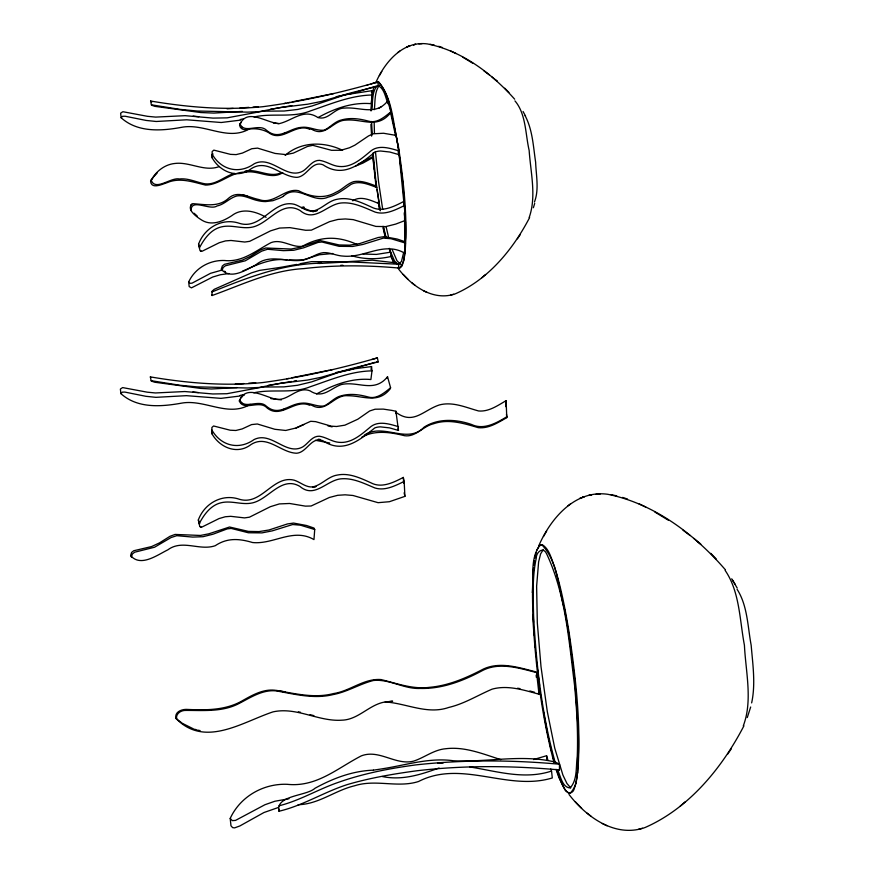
<?xml version="1.0" encoding="UTF-8"?>
<svg xmlns="http://www.w3.org/2000/svg" width="874" height="874" viewBox="0 0 874 874"><rect width="100%" height="100%" fill="white"/><g stroke="black" fill="none" stroke-linecap="round" stroke-linejoin="round"><path stroke-width="1.31" d="M403.701 252.335L401.472 261.402L398.61 264.265L398.642 268.034C367.124 265.183 335.212 264.909 303.748 268.613C271.213 270.361 242.065 284.738 212.087 295.521L211.934 291.326L214.239 289.316L251.548 272.841L259.523 270.394L274.906 268.198A33.791 3.103 -9.5 0 0 282.892 266.952L296.657 264.418M278.992 805.806C299.88 800.606 318.486 789.08 338.806 782.197C363.682 773.414 389.913 768.366 416.013 764.881C463.668 759.637 511.705 759.899 559.469 764.215L559.458 769.918C512.066 765.624 464.094 765.209 416.789 770.781C393.529 773.905 370.205 777.882 347.666 784.47C324.21 791.899 303.016 805.62 278.992 811.236C275.179 795.154 306.643 796.127 314.979 788.272C333.147 778.319 352.462 770.912 373.417 770.158M395.922 413.544L395.922 411.272L392.175 410.452L383.293 409.108L375.088 409.218L369.669 410.966L357.805 419.225L344.902 425.168L336.566 426.49L331.257 426.162L315.634 421.639L310.718 421.29L295.445 428.129L285.689 430.467L274.84 429.287L257.338 423.988L251.559 424.589L242.185 428.926L235.882 430.478L230.212 430.216L213.573 425.977L211.89 427.484L211.967 433.799C219.691 447.564 237.302 455.201 251.046 444.516C267.236 434.159 281.035 453.016 296.767 453.224C307.08 452.317 311.373 436.213 322.79 440.66C342.728 454.152 359.236 440.485 374.771 427.932A16.071 15.229 -11.3 0 1 380.365 426.862L389.531 427.878L398.478 430.434L395.922 411.272M532.681 587.579L532.703 599.586M404.05 204.341L398.752 150.82L396.162 135.415L383.533 133.252L373.264 133.798L368.522 135.94L354.844 145.182L349.447 147.772L340.904 150.262L331.497 150.306L312.805 145.324L307.495 146.461L293.336 153.114L285.94 154.611L275.081 153.431L257.579 148.121L251.799 148.722L242.426 153.07L236.133 154.611L230.452 154.359L213.813 150.12L212.142 151.617L212.218 157.932C219.931 171.708 237.553 179.345 251.297 168.66C267.488 158.292 281.286 177.16 297.018 177.356C307.331 176.461 311.625 160.357 323.041 164.804C342.979 178.296 359.487 164.629 375.022 152.065M532.211 592.703C533.796 577.211 529.852 557.721 540.219 544.95L541.88 544.841C557.983 561.567 558.399 588.344 564.637 609.768M371.035 110.965L371.942 96.424L373.755 86.897M371.374 110.19L371.581 104.902M404.706 240.361L404.564 214.075M374.356 109.665C375.23 101.581 374.345 92.196 379.305 85.291M151.475 104.836L180.11 109.381L197.273 111.02L247.539 112.134L259.316 111.61L280.871 107.469L307.724 104.203L321.348 101.46L350.911 92.884L378.464 86.023L377.634 82.036C339.942 92.808 301.923 101.537 263.052 106.672C225.536 110.506 187.659 107.284 150.601 101.023L151.453 105.153L154.906 106.355L200.616 112.528L213.89 113.085L242.393 111.402M151.224 380.693L179.858 385.248L197.032 386.876L247.287 387.99L259.075 387.477L280.62 383.325L307.484 380.07L321.097 377.317L350.671 368.741L378.213 361.891L377.393 357.892C339.702 368.719 301.661 377.317 262.801 382.539C225.295 386.374 187.418 383.162 150.361 376.891L151.202 381.02L154.665 382.222L200.365 388.384L211.322 388.996L237.062 387.586M314.716 529.513L313.963 539.586C293.205 527.525 273.791 544.655 252.586 542.536C239.356 538.602 227.338 537.576 215.244 545.704C199.665 551.166 182.393 539.029 167.863 549.822C157.375 554.924 140.648 567.521 130.587 555.558L131.581 552.444L133.711 550.751L151.519 546.589L159.429 542.918L169.949 536.319L175.084 534.429L200.408 535.456L208.842 533.806L229.534 527.011L248.413 531.392L259.021 531.589L268.984 529.994L287.404 523.952L293.533 523.067L306.523 525.493L313.952 528.027L314.716 529.513L300.405 525.176L292.659 524.531L272.262 530.868L261.927 532.889L248.391 532.769L231.195 528.431L227.284 528.879L213.037 534.211L203.041 536.702L192.706 537.084L176.777 535.686L171.031 537.565L154.556 547.233L134.683 552.204L132.389 553.974L131.373 557.099M405.438 243.081L404.695 253.154C383.937 241.093 364.524 258.223 343.307 256.104C336.523 255.863 330.241 252.291 323.435 252.619C316.312 253.547 310.532 258.496 303.551 259.96C287.601 263.172 270.099 252.936 255.798 264.877C246.173 269.891 230.255 280.401 221.319 269.126L222.313 266.013L224.443 264.319L242.24 260.157L250.15 256.486L260.671 249.888L265.805 247.998L291.14 249.035L299.563 247.375L320.266 240.59L339.145 244.96L349.753 245.157L359.706 243.562L378.125 237.52L384.265 236.636L397.244 239.061L404.673 241.595L405.438 243.081L391.126 238.744L383.391 238.099L362.994 244.436L352.648 246.457L339.112 246.337L321.916 242L318.005 242.448L303.759 247.779L293.762 250.27L283.438 250.652L267.51 249.254L261.752 251.133L245.277 260.802L225.405 265.772L223.121 267.542L222.094 270.667M150.601 101.023L151.803 102.018M150.361 376.891L150.699 377.502M371.898 108.78C372.816 101.275 371.996 92.48 376.738 86.122M533.14 574.251L533.621 567.816M405.023 253.056C407.819 217.659 403.679 182.087 398.522 147.072C393.049 125.605 393.366 99.286 378.573 81.774L376.148 82.648M577.67 773.25C581.418 726.021 575.89 678.563 569.007 631.858C565.336 609.812 561.217 587.732 554.4 566.407C551.308 558.956 549.604 549.385 542.393 544.742L539.16 545.9L536.8 550.292M533.861 565.303L534.462 560.66M371.013 369.473L371.537 366.567L354.21 368.817L338.336 372.51L311.581 381.905L297.499 385.292L283.908 386.876L262.703 387.04L226.901 393.715L212.775 393.966L184.873 391.53L155.408 392.961L147.193 392.164L122.633 387.586L120.383 389.028L120.885 393.606C137.415 408.628 161.035 406.792 181.377 403.176C204.582 398.817 228.212 417.761 250.183 404.356M248.872 129.21C227.185 141.359 204.33 122.873 181.617 127.32C161.329 131.056 137.633 132.695 121.125 117.75L120.623 113.161L122.884 111.719L147.433 116.308L155.659 117.094L185.113 115.674L213.027 118.11L227.142 117.848L262.943 111.173L284.148 111.02L297.75 109.436L311.832 106.038L345.197 94.774L371.778 90.71L372.237 94.993L371.144 103.667C352.222 102.083 334.283 108.562 318.016 117.597C303.759 107.994 292.473 120.645 279.276 123.616C266.439 123.201 246.839 106.999 239.574 125.124C240 128.795 243.879 130.455 247.178 129.472C254.421 127.954 262.047 128.959 268.537 132.564C282.116 142.888 294.724 123.07 309.407 129.133M371.537 366.567L371.996 370.86L370.893 379.524C351.468 377.776 333.289 384.953 316.552 393.956M534.822 558.388L535.249 555.962M371.439 92.513L371.778 90.71M535.522 554.837L536.079 552.565M403.897 260.19L402.138 265.641M576.174 782.754L573.825 790.041M121.125 117.75L122.535 116.308L125.135 116.231L146.144 120.437L156.184 121.486L186.697 119.793L221.231 122.502L240.525 120.12M120.885 393.606L122.284 392.164L124.884 392.087L145.903 396.304L155.943 397.342L186.446 395.66L220.98 398.358L240.274 395.977M212 430.674L211.967 433.799M751.651 702.914C755.748 683.992 752.754 664.327 751.17 645.263C747.674 626.636 747.587 605.584 737.088 589.284M533.38 207.739L534.702 203.413M750.679 707.011L747.27 717.565M212.054 294.56L212.087 295.521M318.06 117.52C328.362 120.831 334.469 107.677 344.662 108.081C360.339 106.748 375.492 116.133 387.794 100.914L390.842 111.916L390.361 113.117C376.858 129.45 362.502 118.503 345.525 120.153C333.256 120.383 325.838 136.912 312.914 129.865M309.167 405.001C294.014 399.123 280.827 419.454 266.865 407.754C259.316 399.56 243.704 411.599 239.323 400.98C245.594 384.079 264.735 397.014 276.217 399.298C288.573 401.068 297.291 385.882 310.03 390.831C322.703 399.254 330.154 388.504 341.384 384.527C358.187 380.802 374.061 393.355 387.553 376.781L390.591 387.783L390.121 388.974C377.841 404.105 363.595 395.736 347.896 395.736C334.239 394.283 326.461 413.031 312.673 405.733M396.315 412.583C413.675 425.135 423.366 410.135 439.404 404.935C452.874 401.406 465.886 407.513 478.602 410.966C488.784 411.916 497.787 405.481 506.133 400.631L505.937 406.716M373.274 152.579L373.1 157.44L362.928 163.088L355.347 166.202M361.891 437.098C375.175 429.822 390.558 432.237 404.52 435.711C415.773 437.371 423.114 426.053 433.493 423.792C448.34 418.559 463.832 423.398 478.198 427.648C488.642 428.861 498.06 422.557 506.767 417.663L506.133 400.631M387.018 378.103L387.553 376.781M282.75 172.659C271.53 180.252 258.595 170.222 246.424 172.069C231.304 171.391 220.248 184.971 205.532 185.08C192.903 182.054 179.629 177.127 166.825 182.775C162.444 184.075 151.366 189.734 150.579 181.279C155.179 172.047 164.279 164.52 174.778 163.482C189.8 161.537 204.44 172.167 219.254 166.573M283.296 196.311C297.28 182.939 312.466 204.199 328.111 197.142C336.796 194.968 343.853 189.363 351.042 184.37C359.323 180.208 368.741 184.611 376.716 187.44L375.962 185.987C368.904 183.354 361.333 180.23 353.675 181.65C346.978 183.737 342.324 189.625 335.867 192.324C324.199 199.294 309.986 196.879 298.569 190.707C284.64 187.779 273.748 205.139 258.835 199.523C249.003 197.6 237.804 190.029 228.693 198.136C218.62 207.662 204.942 204.396 192.717 203.675C185.102 209.072 197.404 217.495 202.265 220.401C211.934 226.126 223.362 221.198 231.828 215.638C242.229 207.542 255.721 211.388 266.122 217.309M529.622 217.539C513.3 248.959 488.621 279.221 455.583 293.708C433.373 301.748 411.479 285.874 398.533 268.974M743.916 725.857C722.132 767.776 689.215 808.155 645.143 827.492C615.514 838.199 586.29 817.037 569.029 794.488M239.574 125.124L241.29 122.065M239.323 400.98L240.033 399.516M375.798 82.702C384.56 62.371 402.892 40.455 427.539 43.951C461.854 50.779 491.789 73.46 514.655 99.199M538.69 545.977C550.38 518.85 574.83 489.615 607.714 494.28C654.222 503.642 694.906 534.484 725.431 569.848M404.214 212.863L405.143 220.499L395.714 224.094L385.696 226.617L375.875 226.421L353.216 219.625L345.361 218.959L337.91 219.45L329.607 221.635L311.373 230.146L305.66 230.277L289.862 227.622L279.582 228.059L270.579 230.845L249.68 241.333L244.786 242.032L231.009 240.47L225.536 240.896L219.287 242.71L201.97 251.308L200.026 250.554L199.392 247.921C204.123 238.908 210.809 229.403 221.297 226.912C231.741 224.345 242.349 229.447 252.794 227.022C269.148 223.22 281.756 199.753 300.121 210.536C314.738 223.023 326.625 204.647 340.904 203.008C353.074 201.774 364.283 207.597 375.186 212.109C385.292 215.288 395.518 209.847 404.422 205.565L403.57 201.566C394.043 206.483 381.982 212.666 371.395 207.062C360.962 202.331 349.436 196.792 337.681 199.174C328.242 200.561 321.96 209.301 312.805 211.071C305.998 211.628 300.7 206.33 294.527 204.363C273.409 198.879 261.818 229.971 239.771 223.449C222.553 217.418 204.68 227.491 198.584 244.119L199.49 247.178M404.17 481.421L404.902 496.366L389.411 501.709L378.081 502.681L352.976 495.482L345.121 494.815L337.67 495.307L329.356 497.492L311.133 506.002L305.408 506.133L289.611 503.479L279.33 503.927L270.339 506.702L249.44 517.189L244.534 517.9L230.758 516.326L225.284 516.753L219.046 518.577L201.73 527.164L199.785 526.41L199.152 523.777C203.871 514.775 210.568 505.27 221.056 502.769C231.501 500.201 242.109 505.314 252.553 502.878C268.908 499.087 281.515 475.609 299.88 486.403C314.487 498.879 326.373 480.503 340.663 478.865C352.823 477.63 364.032 483.453 374.946 487.976C385.052 491.144 395.267 485.704 404.17 481.421L403.318 477.423C393.792 482.339 381.73 488.522 371.144 482.918C360.711 478.187 349.185 472.648 337.43 475.041C328.001 476.417 321.708 485.157 312.564 486.938C305.758 487.495 300.459 482.186 294.276 480.219C273.158 474.735 261.566 505.827 239.531 499.316C222.302 493.286 204.44 503.358 198.332 519.975L199.764 523.329M229.043 273.54L220.39 274.742L212.644 277.047L191.45 287.874L189.177 286.574L188.697 281.92C195 268.198 209.542 259.884 224.542 260.507C242.579 262.517 256.29 250.303 271.071 242.622C281.778 238.547 291.654 247.735 302.328 246.304C320.419 236.264 337.473 235.641 356.789 244.37M278.282 807.521L263.981 812.514L239.826 825.974L234.593 827.875L232.648 827.634L230.976 825.81L230.212 818.403C240.241 796.575 263.38 783.333 287.262 784.317C316.628 787.398 337.288 768.213 361.323 755.868C379.207 748.952 395.78 765.733 413.61 761.123C424.535 757.583 433.93 749.706 445.696 748.734C464.75 746.363 483.038 754 500.846 759.637M381.774 71.482L379.382 75.623M546.665 531.01L543.475 536.538M150.579 181.279L153.201 177.498M517.375 238.831L520.259 234.614M727.572 754.262L731.418 748.647M279.319 809.258L278.992 811.236M401.854 266.188L400.336 267.805L398.773 268.023M573.453 790.762C567.324 798.465 561.774 783.847 560.037 779.433M153.758 176.756L157.156 173.019M241.049 397.921L242.797 396.02M534.462 202.003C539.269 189.527 536.068 175.281 535.631 162.193C533.271 146.592 532.637 129.778 525.066 115.652M190.761 205.019L191.635 204.155M543.366 549.429L540.602 553.93L538.613 561.927L536.625 586.214L537.313 622.867L541.006 666.687L547.31 711.644L554.739 748.122L562.911 775.063L566.964 783.519L570.733 787.9M529.163 217.55C536.669 196.421 530.594 172.364 529.152 150.437C525.372 134.225 526.072 113.839 514.961 100.892M743.293 725.879C752.875 700.664 745.675 671.582 744.419 645.22C739.655 620.365 739.808 591.698 725.136 570.405M212.972 153.89L212.109 155.277L212.218 157.932M481.902 277.692L485.573 274.491M680.256 806.112L685.14 801.851M390.842 111.916C384.56 116.887 376.923 123.737 368.282 121.093C359.782 118.744 350.605 117.466 341.963 119.825C334.971 121.224 330.525 127.243 324.352 130.106C316.77 131.166 309.571 126.413 301.869 127.32C288.715 128.085 279.243 141.249 266.395 130.171C258.999 122.972 244.075 134.367 240.077 123.868M390.591 387.783C384.32 392.754 376.672 399.604 368.03 396.949C359.542 394.6 350.365 393.322 341.723 395.682C334.731 397.08 330.274 403.1 324.112 405.973C316.519 407.033 309.32 402.269 301.628 403.187C288.464 403.952 278.992 417.106 266.155 406.028C258.748 398.828 243.824 410.234 239.826 399.724M399.68 51.129L397.779 52.538M570.558 503.85L568.024 505.729M352.703 200.812C360.831 195.273 371.166 200.539 379.141 203.675L377 189.516M376.006 82.538L378.191 81.85C390.252 94.381 390.569 114.461 395.245 130.521M379.119 108.125L381.577 106.562M243.715 395.343L244.458 394.884M373.569 156.249L357.837 164.378M507.237 416.472C496.858 422.841 483.835 430.379 471.578 424.491C456.261 419.181 438.278 418.056 424.108 427.168C407.164 444.735 383.577 422.513 364.447 435.023M375.296 82.593L377.634 82.036M296.133 428.063L303.704 424.622M285.164 155.31C301.344 141.326 323.915 141.391 342.575 150.284M280.947 172.823C269.421 178.023 257.306 168.584 245.266 170.998M282.739 134.061L285.82 132.63M282.488 409.917L285.569 408.486M234.243 173.391C224.432 176.351 216.009 184.96 205.215 183.846C196.552 182.404 188.358 177.946 179.345 178.984C170.856 177.072 154.982 191.788 151.126 179.935M242.491 271.191C256.541 264.931 271.082 257.841 286.989 259.906M371.046 83.991L374.236 82.943M371.854 359.498L377.393 357.892M366.829 85.346L367.987 84.975M376.06 86.176L351.545 93.529L336.206 96.697M374.706 362.382L351.293 369.385L335.966 372.553M547.845 759.899L546.589 755.737L533.566 759.55M303.059 259.862L319.578 254.738L332.819 253.515M439.076 767.984C420.776 774.626 402.073 780.679 382.309 776.527M450.776 294.986L453.595 294.309M638.719 829.186L642.488 828.279M376.333 361.727L378.213 361.891M254.017 116.974C272.677 112.757 292.429 118.263 310.707 110.812C330.809 103.995 350.627 95.419 372.237 94.993M253.777 392.83C272.437 388.613 292.189 394.119 310.467 386.669C330.558 379.862 350.376 371.275 371.996 370.86M212.098 291.905C247.124 277.714 283.067 263.653 321.545 263.183L317.677 263.456M283.984 103.624L286.006 103.176M300.372 263.642L311.483 261.632L345.864 261.763L372.4 260.179L396.042 262.877L398.653 264.243L396.993 263.73L394.392 260.66L389.607 249.603M288.005 102.761L290.015 102.334M286.759 378.835L288.759 378.409M351.73 255.732C364.545 259.633 378.081 259.436 391.06 256.497L390.591 252.182L376.355 254.421L363.18 254.05M298.143 804.714C318.649 804.277 335.146 790.358 354.538 785.792C375.449 778.952 397.768 788.184 418.504 781.52C461.756 759.222 507.728 791.582 552.292 777.947L551.538 771.065C524.258 780.034 496.88 771.272 469.862 766.946M292.211 101.876L330.558 94.163M291.84 105.634L270.339 109.305M291.971 377.732L329.028 370.27M291.599 381.501L268.318 385.314M331.639 93.944L333.802 93.529M330.317 370.019L332.481 369.593M294.014 381.031L296.428 380.561M222.346 269.979L210.514 273.322L192.051 283.165L190.008 283.318L188.697 281.92M318.988 263.478L349.032 261.861L398.653 264.243M385.194 701.964C369.341 704.389 358.449 719.805 341.8 720.187C318.409 721.782 296.494 706.629 272.994 711.884C242.262 722.077 204.724 748.21 175.86 718.341C174.494 711.414 182.491 708.869 187.965 709.459C206.701 710.3 226.421 710.267 243.07 700.336C253.307 694.557 264.56 688.297 276.785 690.493C295.467 693.683 314.695 698.544 333.573 693.552C350.015 691.126 363.977 678.224 381.009 679.557C397.025 683.468 413.009 689.575 429.844 687.303C448.919 685.577 466.727 677.743 483.519 668.981C500.212 661.345 519.08 667.605 535.828 671.844L536.57 672.598L538.996 694.218C523.963 690.121 507.718 684.79 492.128 689.149C477.717 695.278 464.225 703.832 448.788 707.437C427.288 714.976 406.355 703.22 385.194 701.964L392.677 701.21L387.706 701.811M302.196 260.004L289.207 260.015M301.628 207.564L304.185 207.247L301.628 207.509L313.329 211.858M288.988 798.76L274.895 801.24L264.942 804.725L235.554 820.391L232.309 820.631L230.212 818.403M439.709 763.068L443.544 762.62L437.721 763.046M314.29 210.94L317.164 210.623L312.805 211.071M314.05 486.807L315.962 486.589M312.564 486.938L315.831 486.599M227.043 108.824L233.161 108.398M258.387 106.704L253.056 107.076M248.664 383.227L255.721 382.736M239.968 107.961L248.915 107.36M243.704 383.555L235.314 384.112M418.843 43.864L422 43.7M596.112 494.149L600.329 493.941M340.729 265.325L342.925 265.281M559.469 764.215L555.547 762.161C521.8 753.891 487.572 762.532 453.453 760.762C430.303 757.496 408.005 764.499 385.434 768.29A50.801 4.665 -9.5 0 1 373.438 770.147M398.315 268.001L399.352 268.023C406.792 260.638 404.301 247.713 405.58 238.001A97.134 13.995 83.4 0 0 405.503 222.269M315.514 440.299L329.771 443.02M270.896 398.62L281.352 399.866M318.202 439.229L320.157 439.404M198.737 116.712L193.11 116.1M198.496 392.579L192.859 391.956M273.365 122.961L278.861 123.627M276.785 690.493L285.295 691.858M517.594 688.209L519.943 688.603M197.764 730.161L200.113 730.598M430.019 44.29L434.28 45.109M611.024 494.728L616.716 495.82M378.06 85.619C384.626 88.7 385.434 97.833 388.089 103.831M298.362 711.807L300.514 712.299M327.958 425.889L332.131 426.883M310.062 714.648L313.886 715.642M398.074 267.881L398.642 268.034M558.595 769.688L559.458 769.918M529.819 690.963L534.527 692.252M536.57 672.598C519.025 668.086 498.792 661.574 481.672 670.981C462.838 681.043 442.026 689.007 420.35 688.439C404.116 689.28 389.498 678.792 373.406 680.496C359.596 684.003 347.273 691.957 333.147 694.579C315.372 699.014 297.269 694.808 279.713 691.531C264.92 688.024 251.865 696.851 239.432 703.297C222.979 712.135 204.079 710.376 186.14 710.42C181.18 710.07 175.412 713.566 176.679 719.182M242.786 194.826L247.32 196.158M194.541 729.211L196.694 729.845M398.446 152.6L398.719 154.567L389.771 152.021L380.605 151.016A16.071 15.229 -11.3 0 0 375.022 152.054M200.441 251.024L201.391 251.308M200.19 526.88L201.14 527.164M398.752 150.82C390.077 148.285 379.338 144.669 371.286 150.634C362.131 158.118 352.08 167.71 339.331 166.475C332.284 165.973 326.417 161.275 319.491 160.357C312.302 160.15 308.544 167.579 303.103 170.987C286.366 180.35 271.694 155.048 254.334 163.7C239.29 174.494 221.297 170.179 212.163 154.239M398.5 426.676C389.837 424.141 379.087 420.536 371.035 426.49C361.88 433.974 351.84 443.566 339.079 442.342C332.033 441.829 326.166 437.142 319.239 436.213C312.051 436.006 308.303 443.435 302.852 446.843C286.115 456.217 271.453 430.915 254.083 439.556C239.039 450.35 221.056 446.035 211.923 430.095M377.852 85.772L378.464 86.023M442.386 47.535L438.715 46.3M627.521 499.054L622.627 497.415M193.471 728.894L182.36 723.344L175.86 718.341M400.674 264.407L396.993 260.758L392.229 249.691M224.476 271.235L225.437 271.65M423.464 290.736L427.015 292.451M602.284 823.516L607.026 825.799M450.886 51.02L456.064 53.554M638.872 503.708L645.766 507.084M462.881 57.258L473.031 63.431M654.866 512.033L668.413 520.259M489.331 74.902L483.956 70.87M690.154 535.565L682.987 530.19M415.117 285.372L412.102 282.947M591.152 816.371L587.12 813.137M492.062 77.021L497.295 81.358L495.241 79.654M693.803 538.395L700.773 544.174L698.042 541.902M221.319 269.126L221.92 269.651M130.587 555.558L131.198 556.082M241.53 126.97L242.382 127.713M241.279 402.827L242.131 403.57M194.039 213.212L197.185 215.987M407.983 279.265L403.22 274.392M581.636 808.221L575.278 801.709M508.908 92.469L504.779 88.219M716.276 559.01L710.77 553.34M538.144 693.333L538.996 694.218M731.713 578.806L737.186 588.016M732.543 580.15L735.154 584.378M523.056 111.49L525.536 116.024M379.141 203.675L378.289 202.025L378.813 205.335M393.934 262.397L392.197 258.628M393.737 262.713L390.82 256.016M558.726 777.204L565.478 790.631L568.734 793.188L570.121 793.21C580.041 783.366 576.72 766.116 578.413 753.169A129.592 18.671 83.4 0 0 578.315 732.172L574.917 681.119L568.865 633.956M558.453 775.271L559.644 778.395M390.591 252.182L389.269 248.347M550.806 769L551.538 771.065M557.492 769.699C560.595 775.599 561.982 787.463 570.121 787.955C577.67 779.706 575.78 766.651 577.266 756.305C578.151 732.652 576.72 708.967 574.579 685.413C568.876 641.123 565.828 594.604 546.578 553.712C543.278 546.305 536.123 552.04 536.265 558.115C532.168 576.982 533.151 596.516 533.588 615.689C536.232 665.19 541.913 714.91 555.263 762.773M556.836 770.409L558.049 774.058M553.111 757.572L554.345 762.161M553.898 762.128C541.498 715.096 535.664 666.523 532.867 618.038M386.089 237.564L383.555 226.945M388.384 236.406L386.144 226.901M390.536 112.506L395.693 136.268M385.347 237.684L383.129 228.158M549.779 743.872L551.505 751.279M384.374 232.145L385.401 236.592M548.654 738.792L549.222 741.338M383.063 226.279L384.112 231.042M404.127 492.816L404.902 496.366M198.584 244.119L199.392 247.921M198.332 519.975L199.152 523.777M547.004 730.762L547.463 733.013M547.922 735.263L548.38 737.525M546.228 726.742L546.742 729.419M544.415 716.942L544.852 719.313M545.278 721.695L545.715 724.065M382.714 209.465L378.551 181.77L375.591 152.884M380.354 210.765L376.028 182.163L373.122 153.933M543.562 711.939L543.989 714.44M379.687 208.504L378.584 201.828M541.858 701.319L542.23 703.712M398.216 151.147L398.741 154.523M540.94 695.191L541.312 697.736M398.194 428.457L398.478 430.434M540.056 688.963L540.383 691.367M538.471 677.066L538.788 679.437M539.258 682.987L539.564 685.358M375.634 180.962L376.29 185.933M376.115 187.178L372.859 157.506M537.597 669.604L537.892 672.095M375.372 178.733L374.728 173.118M191.122 210.667C190.707 197.622 210.175 210.918 216.992 205.969C224.52 204.494 229.567 197.885 236.854 195.962C244.075 194.826 250.63 199.108 257.491 200.55A33.791 32.797 12.6 0 0 265.576 201.588L272.841 200.703L279.527 198.245A71.307 69.527 19.7 0 0 283.329 196.366M536.756 662.088L537.04 664.59M546.589 755.737L547.015 759.539M535.838 652.867L536.232 656.822M536.155 675.154L536.374 677.372M373.886 165.12L374.345 169.731M535.041 643.941L535.38 647.765M373.176 157.473L373.657 162.826M506.483 414.101L506.767 417.663M533.992 630.154L534.396 635.813M403.57 201.566L403.755 204.319M403.318 477.423L403.69 483.333M404.422 205.565L405.012 216.872M533.533 622.321L533.14 614.356M371.668 134.629L371.33 123.911M405.492 222.247L402.947 183.999L398.413 148.646A96.479 13.875 83.3 0 0 395.223 130.685M374.454 133.285L374.181 122.852M371.974 134.957L371.658 121.508M577.463 772.179A121.792 17.119 83.8 0 1 576.032 781.902M564.604 609.986A128.707 18.507 83.3 0 1 568.81 634.109M558.726 777.019A129.745 18.857 83.4 0 1 556.104 769.328M533.184 618.77A120.634 17.065 83.5 0 1 532.495 593.643M242.95 394.786A120.153 58.995 -9.2 0 1 240.066 395.409M309.232 404.76A51.817 34.217 4.9 0 1 312.761 405.503M404.859 252.247A91.289 12.826 83.8 0 1 403.788 259.534M379.611 209.826A96.369 14.006 83.3 0 1 378.835 205.259M371.614 136.136A90.426 12.793 83.5 0 1 371.221 124.359M309.483 128.904A51.817 34.217 4.9 0 1 313.012 129.636M243.18 118.897A120.164 58.973 -9.2 0 1 240.306 119.52M301.945 263.719A71.307 8.467 -8.2 0 1 298.132 264.538M408.704 46.246L406.628 47.076L410.004 45.732L408.704 46.246M582.587 497.339L579.823 498.453L584.335 496.661L582.587 497.339M415.5 44.334L413.511 44.76L415.5 44.334M591.654 494.782L589.01 495.361L591.654 494.782"/></g></svg>
